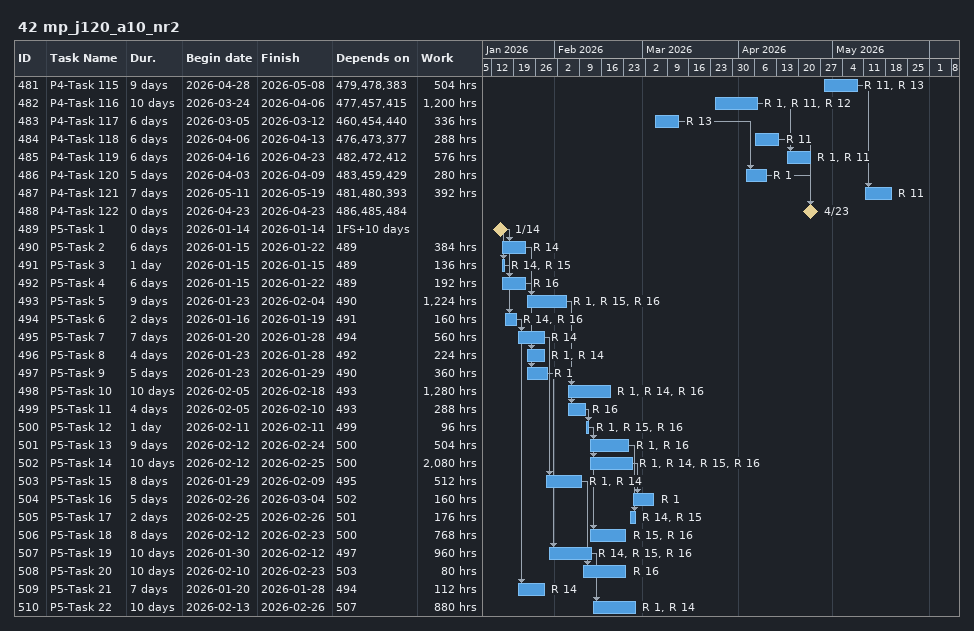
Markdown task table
42 mp_j120_a10_nr2

| ID | Task | Duration | Start | Finish | Predecessors | Resources | Work (h) |
|---|---|---|---|---|---|---|---|
| 481 | P4-Task 115 | 9d | 2026-04-28 | 2026-05-08 | 479, 478, 383 | R 11, R 13 | 504 |
| 482 | P4-Task 116 | 10d | 2026-03-24 | 2026-04-06 | 477, 457, 415 | R 1, R 11, R 12 | 1200 |
| 483 | P4-Task 117 | 6d | 2026-03-05 | 2026-03-12 | 460, 454, 440 | R 13 | 336 |
| 484 | P4-Task 118 | 6d | 2026-04-06 | 2026-04-13 | 476, 473, 377 | R 11 | 288 |
| 485 | P4-Task 119 | 6d | 2026-04-16 | 2026-04-23 | 482, 472, 412 | R 1, R 11 | 576 |
| 486 | P4-Task 120 | 5d | 2026-04-03 | 2026-04-09 | 483, 459, 429 | R 1 | 280 |
| 487 | P4-Task 121 | 7d | 2026-05-11 | 2026-05-19 | 481, 480, 393 | R 11 | 392 |
| 488 | P4-Task 122 | 0d | 2026-04-23 | 2026-04-23 | 486, 485, 484 |  |  |
| 489 | P5-Task 1 | 0d | 2026-01-14 | 2026-01-14 | 1FS+10d |  |  |
| 490 | P5-Task 2 | 6d | 2026-01-15 | 2026-01-22 | 489 | R 14 | 384 |
| 491 | P5-Task 3 | 1d | 2026-01-15 | 2026-01-15 | 489 | R 14, R 15 | 136 |
| 492 | P5-Task 4 | 6d | 2026-01-15 | 2026-01-22 | 489 | R 16 | 192 |
| 493 | P5-Task 5 | 9d | 2026-01-23 | 2026-02-04 | 490 | R 1, R 15, R 16 | 1224 |
| 494 | P5-Task 6 | 2d | 2026-01-16 | 2026-01-19 | 491 | R 14, R 16 | 160 |
| 495 | P5-Task 7 | 7d | 2026-01-20 | 2026-01-28 | 494 | R 14 | 560 |
| 496 | P5-Task 8 | 4d | 2026-01-23 | 2026-01-28 | 492 | R 1, R 14 | 224 |
| 497 | P5-Task 9 | 5d | 2026-01-23 | 2026-01-29 | 490 | R 1 | 360 |
| 498 | P5-Task 10 | 10d | 2026-02-05 | 2026-02-18 | 493 | R 1, R 14, R 16 | 1280 |
| 499 | P5-Task 11 | 4d | 2026-02-05 | 2026-02-10 | 493 | R 16 | 288 |
| 500 | P5-Task 12 | 1d | 2026-02-11 | 2026-02-11 | 499 | R 1, R 15, R 16 | 96 |
| 501 | P5-Task 13 | 9d | 2026-02-12 | 2026-02-24 | 500 | R 1, R 16 | 504 |
| 502 | P5-Task 14 | 10d | 2026-02-12 | 2026-02-25 | 500 | R 1, R 14, R 15, R 16 | 2080 |
| 503 | P5-Task 15 | 8d | 2026-01-29 | 2026-02-09 | 495 | R 1, R 14 | 512 |
| 504 | P5-Task 16 | 5d | 2026-02-26 | 2026-03-04 | 502 | R 1 | 160 |
| 505 | P5-Task 17 | 2d | 2026-02-25 | 2026-02-26 | 501 | R 14, R 15 | 176 |
| 506 | P5-Task 18 | 8d | 2026-02-12 | 2026-02-23 | 500 | R 15, R 16 | 768 |
| 507 | P5-Task 19 | 10d | 2026-01-30 | 2026-02-12 | 497 | R 14, R 15, R 16 | 960 |
| 508 | P5-Task 20 | 10d | 2026-02-10 | 2026-02-23 | 503 | R 16 | 80 |
| 509 | P5-Task 21 | 7d | 2026-01-20 | 2026-01-28 | 494 | R 14 | 112 |
| 510 | P5-Task 22 | 10d | 2026-02-13 | 2026-02-26 | 507 | R 1, R 14 | 880 |
